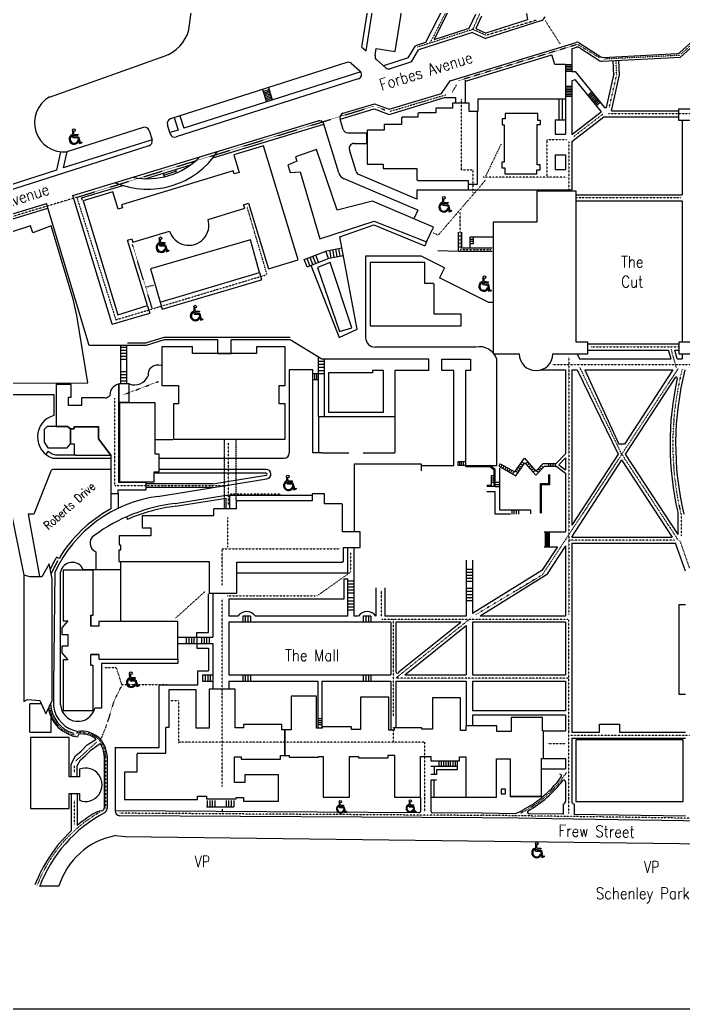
# Model space of a CAD drawing. Header units: inches. Extents: x 0 to 61145, y 0 to 38077.
# Drawn here: x 23072 to 37387, y 0 to 21344 of the extents above; entities that cross this region are included whole.
import ezdxf
from ezdxf.enums import TextEntityAlignment as Align

# ---------------------------------------------------------------- set-up
doc = ezdxf.new("R2010")
doc.units = ezdxf.units.IN
doc.header["$MEASUREMENT"] = 0
for name, pattern in [('DASHED', [0.75, 0.5, -0.25]), ('DASHED2', [0.375, 0.25, -0.125]), ('DOT', [0.25, 0, -0.25])]:
    doc.linetypes.add(name, pattern=pattern)
for name, color, linetype in [('ACADEMIC_BLDGS', 1, 'Continuous'), ('FENCE', 14, 'DASHED'), ('HANDICAP', 6, 'Continuous'), ('HANDICAPROUTE', 2, 'DOT'), ('STREET_NAMES', 255, 'DASHED2'), ('WALKWAYS', 8, 'Continuous')]:
    doc.layers.add(name, color=color, linetype=linetype)
doc.styles.add('S1', font='simplex', dxfattribs={"width": 0.85})
doc.styles.add('S2', font='simplex', dxfattribs={"width": 0.8})

# ---------------------------------------------------------------- blocks, each defined once
blk = doc.blocks.new('HCP-SYM')
for p, q in [((0.357, 0.432), (0.32, 0.863)), ((0.404, 0.643), (0.388, 0.827)), ((0.404, 0.643), (0.674, 0.643)), ((0.674, 0.643), (0.674, 0.578)), ((0.314, 0.554), (0.308, 0.623)), ((0.357, 0.432), (0.671, 0.432)), ((0.41, 0.578), (0.674, 0.578)), ((0.417, 0.497), (0.41, 0.578)), ((0.417, 0.497), (0.72, 0.497)), ((0.671, 0.432), (0.781, 0.055)), ((0.687, 0.263), (0.716, 0.163)), ((0.72, 0.497), (0.825, 0.136)), ((0.781, 0.055), (0.943, 0.106)), ((0.825, 0.136), (0.924, 0.167)), ((0.924, 0.167), (0.943, 0.106))]:
    blk.add_line(p, q)
blk.add_circle((0.39, 0.914), 0.0865)
for radius, start, end in [(0.324, 112.9368, 330.19647), (0.259, 117.64124, 346.43724)]:
    blk.add_arc((0.434, 0.324), radius, start, end)

msp = doc.modelspace()

# ---------------------------------------------------------------- linework, layer by layer
msp.add_lwpolyline([(61145, 0), (0, 0), (0, 38077), (61145, 38077)], close=True)
at = {"layer": 'ACADEMIC_BLDGS'}
for p, q in [((24603, 8497), (24603, 8260)), ((24780, 8260), (24603, 8260)), ((24780, 7654), (24603, 7654)), ((24603, 7416), (24603, 7653)), ((33653, 5174), (33653, 4588)), ((34327, 4588), (33654, 4588))]:
    msp.add_line(p, q, dxfattribs=at)
for points in [[(32945, 19366), (32770, 19366), (32770, 19544), (32409, 19544), (32409, 19439), (32060, 19439), (32060, 19427), (32048, 19427), (32048, 19337), (31674, 19337), (31674, 19325), (31662, 19325), (31662, 19241), (31321, 19241), (31321, 19229), (31309, 19229), (31309, 19085), (30936, 19085), (30936, 18961), (30565, 18961), (30565, 18232), (30910, 18232), (30910, 18134), (31640, 18134), (31640, 17891), (31652, 17891), (31652, 17879), (32745, 17879), (32745, 17796), (32945, 17796)], [(34238, 19087), (34309, 19087), (34309, 19170), (34249, 19170), (34249, 19319), (33546, 19319), (33546, 19205), (33478, 19205), (33478, 19076), (33521, 19076), (33521, 18274), (33472, 18274), (33472, 18152), (33536, 18152), (33536, 18020), (34226, 18020), (34226, 18105), (34300, 18105), (34300, 18215), (34238, 18215)], [(24226, 15316), (23752, 16898), (23354, 16746), (23305, 16898), (22068, 16499), (22418, 14619), (22534, 13506), (24544, 13511), (24305, 14967)], [(29771, 16111), (29497, 15997), (29971, 14619), (30236, 14702)], [(32001, 15652), (31810, 15652), (31810, 16106), (30636, 16106), (30636, 14742), (32593, 14742), (32593, 14996), (32013, 14996), (32013, 15640), (32001, 15640)], [(28795, 13056), (28672, 13056), (28672, 13457), (28797, 13457), (28797, 14292), (28181, 14292), (28181, 14142), (26800, 14142), (26800, 14286), (26138, 14286), (26138, 13457), (26495, 13457), (26495, 13056), (26389, 13056), (26389, 12297), (28795, 12297)], [(30923, 13782), (30681, 13782), (30681, 13728), (29734, 13728), (29734, 12878), (30923, 12878)], [(25221, 13080), (25221, 11376), (25972, 11376), (25972, 11592), (26082, 11592), (26082, 11974), (25990, 11974), (25990, 13080)], [(24166, 12521), (24102, 12571), (23857, 12571), (23661, 12571), (23598, 12508), (23598, 12232), (23681, 12108), (24096, 12108), (24166, 12198)], [(24771, 12307), (24771, 12559), (24248, 12559), (24248, 12521), (24166, 12521), (24166, 12198), (24248, 12198), (24248, 11966), (24260, 11966), (24260, 11954), (25034, 11954)], [(30416, 10301), (30035, 10301), (30035, 10892), (30023, 10892), (30023, 10904), (29650, 10904), (29650, 11116), (29382, 11116), (29382, 10965), (27756, 10965), (27756, 10953), (27744, 10953), (27744, 10796), (27261, 10796), (27261, 10784), (27249, 10784), (27249, 10645), (25714, 10645), (25714, 10388), (25902, 10388), (25902, 10210), (25219, 10210), (25219, 10017), (25248, 10017), (25248, 9900), (25210, 9900), (25210, 9658), (27162, 9658), (27162, 8975), (27753, 8975), (27753, 9646), (30043, 9646), (30043, 9658), (30055, 9658), (30055, 9959), (30416, 9959)], [(23772, 9284), (23706, 9605), (23546, 9330), (23293, 9325), (23160, 9361), (23160, 6636), (23240, 6680), (23502, 6662), (23631, 6374), (23772, 6658)], [(28792, 6029), (28727, 6029), (28727, 6139), (27902, 6139), (27902, 6070), (27721, 6070), (27721, 6902), (27157, 6902), (27157, 6061), (26881, 6061), (26881, 6890), (26289, 6890), (26289, 6079), (26227, 6079), (26227, 6067), (26215, 6067), (26215, 5517), (25607, 5517), (25607, 5505), (25595, 5505), (25595, 5116), (25335, 5116), (25335, 4527), (26907, 4527), (26907, 4594), (27103, 4594), (27103, 4536), (27741, 4536), (27741, 4564), (27896, 4564), (27896, 4485), (28655, 4485), (28655, 5058), (27926, 5058), (27926, 4894), (27702, 4894), (27702, 5447), (27852, 5447), (27852, 5392), (28697, 5392), (28697, 5470), (28792, 5470)], [(37387, 5808), (35070, 5808), (35070, 4482), (37387, 4482)]]:
    msp.add_lwpolyline(points, close=True, dxfattribs=at)
for points in [[(38226, 19419), (37285, 19419), (37285, 19181), (37544, 19181)], [(37544, 14393), (37291, 14393), (37291, 14140), (38226, 14140)]]:
    msp.add_lwpolyline(points, dxfattribs=at)
for points in [[(27902, 17355), (28006, 17387), (28437, 15972), (29078, 16167), (28330, 18624), (27689, 18429), (27804, 18053), (27699, 18022), (27679, 18089), (25267, 17355), (25287, 17288), (25194, 17259), (25079, 17635), (24438, 17440), (25186, 14982), (25827, 15178), (25397, 16592), (25490, 16621), (25513, 16546), (26304, 16787, 1), (27134, 17039), (27925, 17280)], [(29472, 18547), (29020, 18387), (29052, 18296), (28855, 18210), (28907, 18049), (29120, 18066), (29549, 16617, 0.422921), (29549, 16616), (30721, 17001), (31847, 16556), (31999, 16873), (30680, 17431), (29919, 17236)], [(35076, 17650), (34226, 17650), (34226, 16979), (33286, 16979), (33286, 14140), (33847, 14140, 1), (34575, 14140), (35329, 14140), (35329, 14393), (35076, 14393)], [(28049, 16600), (25894, 15975), (26101, 15256), (28243, 15892, 0.408409), (28244, 15892)], [(25209, 13092), (25209, 13486, 0.305936), (25022, 13300, -0.560514), (24892, 13187), (24403, 13187), (24403, 13022), (24122, 13022), (24122, 13202), (24179, 13202), (24179, 13479), (23857, 13479), (23857, 12571), (24102, 12571), (24166, 12521), (24248, 12521), (24248, 12571), (24771, 12571), (24771, 12307), (25034, 11954), (25034, 11122), (25193, 11122), (25193, 11201), (25797, 11201), (25797, 11364), (25209, 11364)], [(25436, 13489), (25224, 13489, 0.016311), (25209, 13486), (25209, 13092), (25436, 13092)], [(26486, 8361), (24781, 8361), (24781, 8260), (24603, 8260), (24603, 8498), (24655, 8498), (24655, 9473), (24012, 9473), (24012, 8375), (24112, 8375), (23981, 8227), (23981, 8082), (24112, 8082), (24112, 7831), (23981, 7832), (23981, 7687), (24112, 7540), (24011, 7540), (24011, 6441), (24655, 6441), (24655, 7416), (24603, 7416), (24603, 7654), (24781, 7654), (24781, 7553, 0.414214), (24781, 7552), (26486, 7552)], [(34376, 6007), (34348, 6007), (34348, 6292), (33674, 6292), (33674, 5993), (33364, 5993), (33364, 6112), (32699, 6112), (32699, 6016), (32582, 6016), (32582, 6715), (31980, 6715), (31980, 6038), (31744, 6038), (31744, 6067), (31150, 6067), (31150, 6018), (31037, 6018), (31037, 6729), (30423, 6729), (30423, 6034), (30228, 6034), (30228, 6094), (29598, 6094), (29598, 6062), (29476, 6062), (29476, 6751), (28931, 6751), (28931, 6029), (28792, 6029), (28792, 5470), (28887, 5470), (28887, 5438), (29519, 5438), (29519, 5454), (29616, 5454), (29616, 4573), (30190, 4573), (30190, 5455), (30383, 5455), (30383, 5426), (31021, 5426), (31021, 5480), (31161, 5480), (31161, 4576), (31721, 4576), (31721, 5452), (31943, 5452), (31943, 5356), (32561, 5356), (32561, 5441), (32700, 5441), (32700, 5345), (32700, 4576), (33358, 4576), (33358, 5345), (33358, 5404), (33653, 5404), (33653, 5174), (33653, 4588, 0.414214), (33654, 4588), (34327, 4588, 0.414214), (34328, 4588), (34328, 5407), (34376, 5407)], [(24135, 5864), (23304, 5864), (23304, 4328), (24135, 4328), (24135, 4656), (24359, 4656), (24359, 4506, 1.458389), (24359, 5178), (24359, 5014), (24135, 5014)]]:
    msp.add_lwpolyline(points, format="xyb", close=True, dxfattribs=at)
for centre, start, end in [((24603, 8497), 90, 180), ((24603, 8260), 180, 270), ((24780, 8260), 270, 0), ((24603, 7653), 90, 180), ((24603, 7416), 180, 270), ((33654, 4588), 180, 270), ((34327, 4588), 270, 0)]:
    msp.add_arc(centre, 0.5, start, end, dxfattribs=at)
at = {"layer": 'FENCE'}
for p, q in [((30297, 10301), (30297, 11767)), ((30297, 11767), (31733, 11767)), ((31733, 11767), (31733, 11608))]:
    msp.add_line(p, q, dxfattribs=at)
at = {"layer": 'HANDICAPROUTE', "linetype": 'DOT'}
for p, q in [((32321, 21616), (31913, 20827)), ((32850, 21136), (32999, 21481)), ((33133, 21008), (32850, 21136)), ((34219, 21335), (33133, 21008)), ((35111, 20813), (32538, 20028)), ((35595, 20514), (35111, 20813)), ((37324, 20578), (35664, 20496)), ((34919, 18719), (34919, 17673)), ((24301, 17515), (25145, 14873)), ((28408, 15848), (27980, 17303)), ((25932, 15113), (25504, 16497)), ((25145, 14873), (28408, 15848)), ((25788, 15578), (25967, 15622)), ((48071, 13900), (34561, 13900)), ((34919, 14074), (34919, 8509)), ((37279, 13822), (34346, 9368)), ((36061, 11972), (35153, 13850)), ((27575, 10859), (27575, 12221)), ((36061, 11972), (37282, 10112)), ((27530, 11288), (25125, 11288)), ((28708, 11113), (27605, 11113)), ((27560, 9966), (27560, 10604)), ((37206, 10117), (34927, 10117)), ((37313, 10112), (37522, 9511)), ((27441, 9147), (27441, 9930)), ((27441, 9930), (29991, 9930)), ((34346, 9368), (32909, 8508)), ((30867, 9034), (30867, 8468)), ((27441, 4795), (27441, 8855)), ((30885, 8411), (34897, 8411)), ((31133, 6306), (31133, 8418)), ((31184, 7142), (32779, 8417)), ((34917, 4222), (34917, 8410)), ((25159, 7362), (24876, 7362)), ((25278, 6998), (25159, 7362)), ((34912, 7142), (31184, 7142)), ((25099, 6634), (25293, 7016)), ((26248, 6998), (25278, 6998)), ((25099, 6634), (24965, 6197)), ((26501, 6652), (26322, 6652)), ((26501, 5742), (26501, 6652)), ((24950, 6142), (24816, 5814)), ((31139, 5778), (31139, 6088)), ((37522, 5906), (34962, 5906)), ((24727, 5759), (24264, 5341)), ((31810, 5760), (26489, 5760)), ((31810, 4264), (31810, 5760)), ((24243, 5265), (24243, 5101)), ((24247, 4511), (24247, 3983))]:
    msp.add_line(p, q, dxfattribs=at)
at = {"layer": 'HANDICAPROUTE'}
for p, q in [((32850, 21136), (31657, 20756)), ((34409, 21326), (34731, 20822)), ((37344, 20610), (37696, 20924)), ((35953, 20156), (35937, 20465)), ((35790, 19442), (35955, 20173)), ((32411, 19789), (32498, 19940)), ((31056, 19367), (32268, 19728)), ((32595, 19637), (32595, 18110)), ((24301, 17515), (30698, 19478)), ((30785, 19463), (30946, 19402)), ((35018, 18823), (35650, 19308)), ((35774, 19324), (41269, 19324)), ((33456, 18660), (33126, 17977)), ((34874, 18755), (34443, 18755)), ((34443, 18747), (34443, 17948)), ((32595, 18110), (32847, 18110)), ((32847, 18110), (32847, 17602)), ((34873, 17948), (33061, 17948)), ((33119, 17881), (32098, 16696)), ((24301, 17515), (18325, 15723)), ((35076, 17508), (37342, 17508)), ((32572, 16381), (32572, 17204)), ((32098, 16696), (31990, 16745)), ((33241, 16381), (32572, 16381)), ((35394, 14292), (37291, 14292)), ((37240, 13836), (37130, 14236)), ((25296, 13251), (26069, 13543)), ((25125, 11288), (25125, 13184)), ((37341, 10681), (37341, 10204)), ((30215, 9433), (30215, 9847)), ((29485, 8917), (30215, 9433)), ((26432, 8434), (27070, 9013)), ((27549, 8917), (29485, 8917)), ((34856, 5722), (34456, 5722)), ((24925, 5469), (24925, 4331)), ((27437, 4322), (27437, 4239)), ((33048, 4179), (25232, 4228)), ((42027, 4057), (33048, 4183))]:
    msp.add_line(p, q, dxfattribs=at)
for centre, radius, start, end in [((43717, 12188), 6554, 165.7138, 193.4267), ((24426, 6616), 720, 187.1547, 257.5489), ((24408, 5450), 518, 1.9893, 103.4921), ((32808, 6444), 2456, 295.8233, 326.9834), ((26347, 1552), 3110, 119.6231, 159.0502)]:
    msp.add_arc(centre, radius, start, end, dxfattribs=at)
at = {"layer": 'WALKWAYS'}
for p, q in [((30453, 20755), (31434, 26989)), ((31171, 20660), (32121, 26672)), ((30545, 20675), (30737, 21892)), ((32209, 21597), (31826, 20855)), ((32332, 21549), (32004, 20912)), ((32908, 21458), (32765, 21154)), ((33036, 21420), (32911, 21154)), ((34006, 21482), (34030, 21341)), ((32765, 21154), (32004, 20912)), ((32911, 21154), (33127, 21053)), ((34334, 21329), (33120, 20942)), ((34030, 21341), (33127, 21053)), ((32844, 21071), (31677, 20699)), ((32844, 21071), (33120, 20942)), ((37317, 20640), (37669, 20954)), ((30453, 20755), (30545, 20675)), ((30738, 20571), (30762, 20724)), ((30762, 20724), (31171, 20660)), ((31455, 20520), (31608, 20785)), ((31826, 20855), (31608, 20785)), ((32359, 20030), (35074, 20857)), ((34981, 20721), (35084, 20752)), ((34981, 20721), (34981, 20231)), ((35142, 20847), (35610, 20546)), ((35153, 20742), (35587, 20462)), ((37329, 20540), (37546, 20733)), ((31455, 20520), (30920, 20349)), ((31525, 20434), (31677, 20699)), ((32686, 20022), (34554, 20591)), ((34618, 20379), (34554, 20591)), ((35637, 20449), (37329, 20540)), ((35659, 20533), (37266, 20619)), ((30130, 20423), (26324, 19209)), ((30229, 20402), (30411, 20244)), ((30773, 20477), (30968, 20308)), ((31525, 20434), (31067, 20288)), ((34849, 20379), (34618, 20379)), ((34849, 20379), (34849, 18874)), ((34981, 20375), (34849, 20375)), ((34981, 20339), (34849, 20339)), ((34981, 20303), (34849, 20303)), ((35893, 20153), (35877, 20462)), ((36013, 20160), (35997, 20468)), ((30375, 20067), (26450, 18816)), ((30429, 20223), (26613, 19006)), ((34981, 20267), (34849, 20267)), ((34981, 20231), (34849, 20231)), ((34981, 20231), (35059, 20231)), ((35059, 20231), (35687, 19455)), ((35732, 19455), (35896, 20186)), ((35838, 19381), (36013, 20160)), ((28436, 19883), (28521, 19615)), ((32172, 19757), (32359, 20030)), ((32686, 19556), (32686, 20040)), ((34981, 19904), (34849, 19904)), ((34981, 19868), (34849, 19868)), ((34981, 20025), (35047, 20055)), ((34981, 20025), (34981, 18870)), ((35047, 20055), (35614, 19355)), ((28310, 19842), (28395, 19575)), ((28451, 19835), (28325, 19795)), ((28461, 19804), (28335, 19764)), ((28471, 19772), (28345, 19732)), ((28481, 19741), (28355, 19701)), ((28491, 19709), (28365, 19669)), ((28501, 19678), (28375, 19638)), ((28511, 19646), (28385, 19606)), ((31039, 19304), (32237, 19669)), ((31042, 19413), (32172, 19757)), ((32237, 19669), (32481, 19669)), ((32481, 19556), (32481, 19669)), ((34981, 19832), (34849, 19832)), ((34981, 19796), (34849, 19796)), ((34981, 19760), (34849, 19760)), ((34981, 19724), (34849, 19724)), ((34981, 19688), (34849, 19688)), ((35324, 19713), (35417, 19789)), ((35346, 19685), (35440, 19761)), ((35369, 19657), (35462, 19733)), ((35392, 19629), (35485, 19705)), ((35414, 19601), (35508, 19677)), ((35437, 19573), (35530, 19649)), ((29984, 19199), (30721, 19423)), ((30053, 19328), (30724, 19532)), ((30721, 19423), (31039, 19304)), ((30724, 19532), (31042, 19413)), ((34849, 19629), (32957, 19629)), ((32957, 19629), (32957, 19366)), ((34700, 19629), (34700, 19183)), ((34774, 19629), (34774, 19183)), ((35460, 19546), (35553, 19621)), ((35482, 19518), (35576, 19593)), ((35505, 19490), (35598, 19565)), ((35687, 19455), (35732, 19455)), ((26401, 19234), (26487, 18966)), ((26527, 19274), (26613, 19006)), ((34981, 18870), (35614, 19355)), ((34981, 18719), (35672, 19249)), ((35672, 19249), (37285, 19249)), ((35838, 19381), (37285, 19381)), ((25733, 19021), (24089, 18497)), ((24219, 17551), (29507, 19162)), ((26320, 18883), (26257, 19080)), ((27241, 18364), (29636, 19093)), ((29956, 18042), (29636, 19093)), ((30051, 18979), (29984, 19199)), ((34623, 19183), (34849, 19183)), ((34623, 19183), (34623, 18874)), ((37368, 19181), (37368, 17567)), ((25863, 18954), (25926, 18757)), ((26487, 18966), (26311, 18910)), ((30151, 18905), (30553, 18905)), ((30553, 18905), (30553, 18675)), ((34623, 18874), (34849, 18874)), ((25859, 18627), (20050, 16775)), ((25926, 18757), (24010, 18147)), ((30284, 18675), (30553, 18675)), ((34981, 18719), (34981, 17673)), ((23954, 18498), (23864, 18100)), ((24089, 18497), (24010, 18147)), ((30328, 18069), (30184, 18540)), ((34623, 18428), (34849, 18428)), ((34623, 18428), (34623, 18112)), ((34849, 18428), (34849, 18112)), ((25772, 17916), (26761, 18218)), ((23864, 18100), (20066, 16889)), ((26175, 18030), (26179, 17949)), ((26177, 17989), (26441, 18079)), ((26439, 18119), (26443, 18038)), ((31640, 17473), (30387, 18004)), ((34623, 18112), (34849, 18112)), ((24407, 17501), (25293, 17770)), ((31663, 17239), (30073, 17912)), ((32745, 17784), (32745, 17673)), ((25064, 14776), (24219, 17551)), ((31640, 17673), (31640, 17473)), ((31640, 17673), (34746, 17673)), ((34746, 17673), (34849, 17673)), ((34849, 17673), (34981, 17673)), ((35076, 17567), (37368, 17567)), ((19978, 16260), (23651, 17378)), ((24567, 14319), (23651, 17378)), ((24423, 17448), (24407, 17501)), ((35076, 17435), (37368, 17435)), ((37368, 17435), (37368, 14393)), ((19962, 16147), (23681, 17280)), ((31663, 17239), (31582, 17062)), ((29975, 16660), (30713, 16920)), ((30713, 16920), (31811, 16468)), ((30353, 14667), (29975, 16660)), ((32541, 16344), (32541, 16765)), ((32613, 16416), (32613, 16765)), ((32785, 16654), (32785, 16416)), ((32857, 16654), (32785, 16654)), ((33272, 16654), (32857, 16654)), ((32857, 16654), (32857, 16510)), ((31847, 16556), (31811, 16468)), ((32857, 16606), (32785, 16606)), ((32857, 16558), (32785, 16558)), ((32857, 16510), (32785, 16510)), ((29212, 16170), (29700, 16363)), ((29457, 16089), (29396, 16243)), ((29519, 16114), (29458, 16267)), ((29734, 16198), (29673, 16352)), ((29700, 16363), (30020, 16424)), ((29746, 16203), (30051, 16261)), ((29791, 16212), (29760, 16374)), ((29856, 16224), (29825, 16386)), ((29921, 16236), (29890, 16399)), ((29986, 16249), (29955, 16411)), ((30535, 16248), (30535, 14489)), ((31730, 16248), (30535, 16248)), ((32233, 15995), (31730, 16248)), ((32541, 16344), (32090, 16363)), ((33266, 16344), (32541, 16344)), ((33266, 16416), (32613, 16416)), ((29272, 16017), (29212, 16170)), ((29272, 16017), (29746, 16203)), ((29334, 16041), (29273, 16195)), ((29395, 16065), (29335, 16219)), ((29353, 16048), (29962, 14488)), ((28244, 15892), (28291, 15733)), ((32233, 15995), (32126, 15780)), ((26148, 15098), (28291, 15733)), ((33178, 15251), (32126, 15780)), ((25831, 15166), (25875, 15017)), ((26101, 15256), (26148, 15098)), ((33178, 15251), (33272, 15251)), ((25064, 14776), (25875, 15017)), ((29962, 14488), (30353, 14667)), ((25796, 14319), (24567, 14319)), ((25252, 13489), (25252, 14319)), ((25384, 13489), (25384, 14319)), ((25796, 14367), (25397, 14367)), ((26181, 14487), (25782, 14365)), ((26189, 14439), (25796, 14319)), ((28906, 14487), (26181, 14487)), ((27347, 14439), (26189, 14439)), ((27347, 14142), (27347, 14439)), ((28906, 14439), (27635, 14439)), ((27635, 14142), (27635, 14439)), ((29593, 14024), (28906, 14439)), ((35329, 14352), (37291, 14351)), ((25384, 14278), (25252, 14278)), ((25384, 14212), (25252, 14212)), ((25384, 14146), (25252, 14146)), ((27347, 14142), (27635, 14142)), ((32909, 14283), (30741, 14283)), ((35101, 14140), (35152, 14031)), ((35329, 14220), (37072, 14220)), ((37124, 14031), (37072, 14220)), ((37260, 14031), (37208, 14220)), ((37208, 14220), (37291, 14220)), ((37368, 14140), (37368, 14031)), ((25384, 14080), (25252, 14080)), ((25384, 14014), (25252, 14014)), ((29517, 13716), (29517, 14070)), ((29517, 13980), (29650, 13980)), ((29517, 13914), (29650, 13914)), ((30709, 14024), (29593, 14024)), ((29650, 12787), (29650, 14024)), ((31900, 14024), (30709, 14024)), ((31900, 13779), (31900, 14024)), ((32180, 14024), (32797, 14024)), ((32180, 13779), (32180, 14024)), ((32797, 14024), (32797, 13779)), ((33364, 11729), (33364, 14024)), ((35152, 14031), (37124, 14031)), ((37260, 14031), (37368, 14031)), ((37260, 14031), (37368, 14031)), ((25384, 13749), (25252, 13749)), ((25384, 13683), (25252, 13683)), ((28884, 13792), (28884, 11992)), ((29392, 13792), (28884, 13792)), ((29392, 11999), (29392, 13792)), ((29392, 13716), (29517, 13716)), ((29434, 13716), (29434, 13584)), ((29476, 13716), (29476, 13584)), ((29517, 13848), (29650, 13848)), ((29517, 13782), (29650, 13782)), ((29517, 13584), (29517, 13716)), ((29517, 13716), (29650, 13716)), ((31164, 13779), (31164, 11999)), ((31900, 13779), (31164, 13779)), ((32440, 13779), (32180, 13779)), ((32440, 11729), (32440, 13779)), ((32686, 13779), (32686, 11729)), ((32797, 13779), (32686, 13779)), ((34313, 13791), (34849, 13791)), ((34849, 13791), (34849, 11978)), ((34981, 13791), (34981, 10443)), ((34981, 13791), (35101, 13791)), ((35101, 13791), (35980, 11975)), ((35262, 13791), (35998, 12190)), ((35262, 13791), (37163, 13791)), ((37163, 13791), (36120, 12190)), ((25384, 13617), (25252, 13617)), ((25384, 13551), (25252, 13551)), ((29392, 13584), (29517, 13584)), ((29517, 12787), (29517, 13584)), ((37214, 13627), (36138, 11975)), ((22780, 13260), (23808, 13260)), ((23808, 13260), (23808, 12809)), ((29517, 12787), (31164, 12787)), ((29517, 12787), (29517, 11999)), ((26377, 12285), (25990, 12285)), ((36120, 12190), (35998, 12190)), ((23684, 12037), (23632, 11972)), ((24248, 11954), (23867, 11954)), ((29589, 11999), (29392, 11999)), ((29589, 11999), (30170, 11999)), ((30480, 11999), (31164, 11999)), ((34645, 11775), (34849, 11978)), ((35980, 11975), (34981, 10443)), ((36138, 11975), (37269, 10240)), ((23787, 11889), (25034, 11889)), ((26094, 11889), (28780, 11889)), ((32534, 11729), (32534, 11818)), ((32534, 11818), (32686, 11818)), ((32566, 11729), (32566, 11818)), ((32605, 11729), (32605, 11818)), ((32644, 11729), (32644, 11818)), ((33441, 11767), (33411, 11715)), ((33441, 11767), (33756, 11589)), ((33482, 11744), (33453, 11691)), ((33756, 11589), (33962, 11884)), ((33774, 11509), (33968, 11788)), ((33928, 11730), (33878, 11764)), ((33955, 11769), (33906, 11803)), ((33962, 11884), (34210, 11610)), ((33968, 11788), (34210, 11522)), ((33987, 11767), (34031, 11807)), ((34019, 11731), (34063, 11771)), ((34210, 11610), (34365, 11775)), ((34365, 11775), (34645, 11775)), ((34486, 11715), (34486, 11775)), ((34534, 11715), (34534, 11775)), ((34582, 11715), (34582, 11775)), ((34630, 11715), (34630, 11775)), ((34703, 11747), (34849, 11893)), ((34703, 11747), (34849, 11639)), ((34849, 11893), (34849, 11639)), ((36059, 11854), (34981, 10200)), ((36059, 11854), (37147, 10185)), ((23742, 11607), (23375, 10678)), ((25034, 11645), (23798, 11645)), ((28388, 11563), (25972, 11563)), ((28388, 11645), (26094, 11645)), ((31733, 11729), (32440, 11729)), ((32686, 11729), (32534, 11729)), ((32686, 11729), (33364, 11729)), ((32686, 11705), (33210, 11705)), ((33309, 11632), (33210, 11705)), ((33333, 11644), (33216, 11730)), ((33309, 11273), (33309, 11632)), ((33333, 11273), (33333, 11644)), ((33411, 11715), (33774, 11509)), ((33432, 10768), (33432, 11675)), ((33524, 11720), (33495, 11668)), ((33566, 11696), (33536, 11644)), ((33608, 11673), (33578, 11620)), ((33650, 11649), (33620, 11597)), ((33691, 11625), (33662, 11573)), ((33733, 11602), (33704, 11549)), ((33818, 11572), (33769, 11606)), ((33845, 11612), (33796, 11646)), ((33873, 11651), (33823, 11685)), ((33900, 11690), (33851, 11725)), ((34051, 11696), (34096, 11736)), ((34084, 11660), (34128, 11700)), ((34116, 11625), (34160, 11665)), ((34148, 11589), (34193, 11629)), ((34210, 11522), (34391, 11715)), ((34223, 11624), (34267, 11583)), ((34256, 11659), (34300, 11618)), ((34289, 11694), (34333, 11653)), ((34322, 11729), (34366, 11688)), ((34391, 11715), (34645, 11715)), ((34488, 11340), (34488, 11534)), ((34512, 11316), (34512, 11534)), ((34645, 11715), (34849, 11564)), ((34849, 11564), (34849, 10301)), ((27236, 11336), (25797, 11336)), ((26046, 11061), (28405, 11440)), ((27236, 11336), (28392, 11522)), ((33247, 11273), (33247, 11514)), ((33247, 11514), (33309, 11514)), ((33247, 11466), (33309, 11466)), ((33247, 11418), (33309, 11418)), ((33247, 11370), (33309, 11370)), ((33333, 11369), (33432, 11369)), ((33333, 11321), (33432, 11321)), ((34307, 11340), (34488, 11340)), ((34307, 10699), (34307, 11340)), ((34331, 10699), (34331, 11316)), ((34331, 11316), (34512, 11316)), ((25034, 11122), (25034, 10791)), ((25193, 11122), (25193, 10805)), ((27242, 11253), (25797, 11253)), ((33247, 11297), (33152, 11297)), ((33333, 11273), (33152, 11273)), ((33333, 11162), (33152, 11162)), ((33333, 11273), (33432, 11273)), ((33333, 10678), (33333, 11162)), ((22842, 10924), (23160, 9361)), ((26425, 10909), (27524, 11086)), ((26435, 10850), (27524, 11025)), ((27524, 11086), (29382, 11086)), ((27524, 10796), (27524, 11025)), ((27606, 10796), (27606, 11099)), ((23375, 10678), (23252, 10678)), ((23252, 10678), (23499, 9333)), ((33657, 10678), (33333, 10678)), ((34101, 10768), (33432, 10768)), ((33694, 10682), (33694, 10768)), ((33742, 10682), (33742, 10768)), ((33790, 10682), (33790, 10768)), ((33838, 10682), (33838, 10768)), ((34101, 10690), (34101, 10768)), ((37269, 10719), (37269, 10240)), ((25373, 10621), (25398, 10566)), ((34388, 10301), (34849, 10301)), ((34408, 10301), (34408, 9976)), ((34437, 10301), (34437, 9976)), ((34465, 10301), (34465, 9976)), ((34497, 10301), (34497, 9976)), ((34981, 10200), (34981, 10185)), ((34981, 10185), (37147, 10185)), ((34981, 10052), (34981, 5980)), ((34981, 10052), (37222, 10052)), ((37436, 9448), (37222, 10052)), ((24715, 9868), (24715, 9486)), ((30152, 9417), (30152, 9959)), ((30284, 8482), (30284, 9959)), ((34676, 9976), (34340, 9466)), ((34388, 9976), (34676, 9976)), ((34849, 9998), (34434, 9369)), ((34849, 9998), (34849, 8482)), ((23919, 9724), (23868, 9755)), ((25248, 9658), (25248, 8361)), ((32707, 9686), (32707, 8482)), ((32840, 9686), (32840, 8535)), ((23829, 9427), (23801, 6989)), ((23952, 6566), (23952, 9427)), ((24440, 9486), (24715, 9486)), ((24715, 9486), (25248, 9486)), ((27753, 9417), (30152, 9417)), ((32840, 9488), (32707, 9488)), ((32840, 9422), (32707, 9422)), ((34340, 9466), (32840, 8535)), ((30074, 9285), (30152, 9285)), ((30074, 8852), (30074, 9285)), ((30152, 8482), (30152, 9285)), ((30284, 9236), (30152, 9236)), ((32840, 9356), (32707, 9356)), ((32840, 9290), (32707, 9290)), ((32840, 9224), (32707, 9224)), ((34434, 9369), (33006, 8482)), ((30284, 9170), (30152, 9170)), ((30284, 9104), (30152, 9104)), ((30284, 9038), (30152, 9038)), ((30284, 8972), (30152, 8972)), ((30753, 9088), (30753, 8482)), ((30948, 9088), (30948, 8482)), ((32840, 9075), (32707, 9075)), ((32840, 9008), (32707, 9008)), ((27144, 8126), (27144, 8963)), ((27237, 8963), (27237, 8023)), ((27583, 8852), (30074, 8852)), ((27583, 8852), (27583, 8482)), ((30284, 8872), (30152, 8872)), ((30284, 8806), (30152, 8806)), ((32840, 8942), (32707, 8942)), ((32840, 8876), (32707, 8876)), ((32840, 8810), (32707, 8810)), ((30284, 8740), (30152, 8740)), ((30284, 8674), (30152, 8674)), ((30284, 8608), (30152, 8608)), ((37290, 8722), (37290, 6793)), ((37436, 8722), (37290, 8722)), ((27776, 8482), (27583, 8482)), ((27583, 8350), (27583, 7211)), ((31080, 8350), (27583, 8350)), ((27884, 8482), (27884, 8350)), ((28049, 8482), (27884, 8482)), ((27939, 8482), (27939, 8350)), ((27994, 8482), (27994, 8350)), ((28049, 8482), (28049, 8350)), ((30152, 8482), (28155, 8482)), ((30377, 8482), (30284, 8482)), ((30650, 8482), (30485, 8482)), ((30485, 8482), (30485, 8350)), ((30540, 8482), (30540, 8350)), ((30595, 8482), (30595, 8350)), ((30650, 8482), (30650, 8350)), ((32707, 8482), (30948, 8482)), ((31080, 8350), (31080, 7211)), ((32586, 8350), (31189, 8350)), ((31189, 8350), (31189, 7283)), ((31261, 7283), (32586, 8350)), ((32840, 8350), (32840, 7211)), ((34849, 8350), (32840, 8350)), ((34849, 8482), (33006, 8482)), ((34849, 8350), (34849, 7211)), ((26893, 8126), (27144, 8126)), ((26893, 8023), (26893, 8126)), ((31382, 7211), (32707, 8278)), ((32707, 8278), (32707, 7211)), ((26486, 8023), (27237, 8023)), ((26666, 8023), (26666, 7891)), ((26721, 8023), (26721, 7891)), ((26776, 8023), (26776, 7891)), ((26831, 8023), (26831, 7891)), ((26893, 8023), (26893, 7788)), ((26993, 8023), (26993, 7891)), ((27049, 8023), (27049, 7891)), ((27104, 8023), (27104, 7891)), ((27159, 8023), (27159, 7891)), ((26486, 7891), (27237, 7891)), ((26893, 7891), (26893, 7788)), ((26893, 7788), (27144, 7788)), ((27144, 7788), (27144, 7299)), ((27237, 7891), (27237, 6914)), ((26486, 7552), (26486, 7457)), ((24833, 7457), (24833, 6495)), ((26486, 7457), (24833, 7457)), ((26917, 7000), (26917, 7299)), ((26917, 7299), (27144, 7299)), ((27017, 7211), (27017, 7079)), ((27017, 7211), (27237, 7211)), ((27017, 7079), (27237, 7079)), ((27072, 7211), (27072, 7079)), ((27127, 7211), (27127, 7079)), ((27182, 7211), (27182, 7079)), ((27583, 7211), (31080, 7211)), ((27583, 7079), (27583, 6914)), ((27583, 7079), (29504, 7079)), ((27884, 7211), (27884, 7079)), ((27939, 7211), (27939, 7079)), ((27994, 7211), (27994, 7079)), ((28049, 7211), (28049, 7079)), ((29504, 7079), (29504, 6062)), ((29587, 7079), (31080, 7079)), ((29587, 7079), (29587, 6062)), ((30485, 7211), (30485, 7079)), ((30540, 7211), (30540, 7079)), ((30595, 7211), (30595, 7079)), ((30650, 7211), (30650, 7079)), ((31080, 7079), (31080, 6021)), ((31189, 7079), (32707, 7079)), ((31189, 7079), (31189, 6079)), ((31382, 7211), (32707, 7211)), ((32707, 7079), (32707, 6124)), ((32840, 7211), (34849, 7211)), ((32840, 7079), (34849, 7079)), ((32840, 7079), (32840, 6440)), ((34849, 7079), (34849, 6440)), ((23801, 6989), (23801, 6538)), ((26079, 5649), (26079, 7000)), ((26079, 7000), (26917, 7000)), ((37290, 6793), (37436, 6793)), ((23534, 6591), (23292, 6591)), ((23292, 5979), (23292, 6591)), ((24833, 6495), (24691, 6495)), ((34849, 6440), (32840, 6440)), ((23753, 5979), (23753, 6286)), ((29587, 6262), (29504, 6262)), ((29587, 6220), (29504, 6220)), ((32840, 6340), (32840, 6124)), ((34849, 6340), (32840, 6340)), ((34849, 6340), (34849, 6007)), ((23292, 5979), (23753, 5979)), ((29587, 6178), (29504, 6178)), ((29587, 6136), (29504, 6136)), ((34388, 6007), (34849, 6007)), ((34981, 5980), (35583, 5980)), ((35583, 5980), (35583, 6149)), ((35583, 6149), (36010, 6149)), ((36010, 6149), (36010, 5980)), ((36010, 5980), (37436, 5980)), ((24343, 5933), (24318, 5874)), ((24527, 5700), (24717, 5828)), ((34981, 5847), (34981, 4483)), ((34981, 5847), (37436, 5847)), ((24274, 5469), (24395, 5564)), ((24395, 5564), (24527, 5700)), ((24484, 5465), (24613, 5598)), ((24613, 5598), (24808, 5730)), ((25129, 5649), (25129, 4278)), ((25129, 5649), (26079, 5649)), ((24181, 5285), (24274, 5469)), ((24313, 5253), (24379, 5383)), ((24379, 5383), (24484, 5465)), ((24895, 5469), (24895, 4339)), ((24955, 5469), (24955, 4331)), ((32112, 5344), (32112, 5238)), ((32162, 5344), (32162, 5238)), ((32212, 5344), (32212, 5238)), ((32262, 5344), (32262, 5238)), ((32312, 5344), (32312, 5238)), ((32362, 5344), (32362, 5238)), ((32413, 5344), (32413, 5238)), ((32463, 5344), (32463, 5238)), ((32513, 5344), (32513, 5165)), ((34388, 5407), (34849, 5407)), ((34849, 5407), (34849, 5186)), ((24181, 5026), (24181, 5285)), ((24313, 5026), (24313, 5253)), ((32513, 5238), (31943, 5238)), ((32012, 5238), (32012, 5065)), ((32513, 5165), (32067, 5165)), ((32067, 5165), (32067, 5065)), ((34328, 5186), (34849, 5186)), ((32067, 5065), (31943, 5065)), ((32067, 4943), (31943, 4943)), ((31943, 4943), (31943, 4272)), ((32006, 4943), (32006, 4564)), ((33458, 4745), (33458, 4649)), ((33554, 4745), (33458, 4745)), ((33554, 4649), (33554, 4745)), ((34849, 4904), (34849, 4486)), ((24181, 4644), (24181, 3846)), ((24313, 4644), (24313, 3964)), ((27116, 4499), (27116, 4367)), ((27171, 4499), (27171, 4367)), ((27226, 4499), (27226, 4367)), ((27281, 4499), (27281, 4367)), ((27524, 4499), (27524, 4367)), ((27579, 4499), (27579, 4367)), ((27634, 4499), (27634, 4367)), ((27689, 4499), (27689, 4367)), ((31721, 4564), (31721, 4274)), ((32700, 4564), (31943, 4564)), ((33458, 4649), (33554, 4649)), ((31685, 4238), (25129, 4279)), ((27103, 4367), (27689, 4367)), ((34796, 4427), (34796, 4203)), ((35035, 4423), (35035, 4200)), ((33048, 4126), (25231, 4175)), ((33048, 4230), (31979, 4236)), ((33749, 4218), (33048, 4228)), ((33841, 4121), (33048, 4126)), ((34550, 4104), (33841, 4121)), ((34796, 4204), (34063, 4214)), ((42026, 3999), (34550, 4104)), ((37436, 4167), (35035, 4200)), ((25142, 3744), (25342, 3723)), ((25342, 3723), (41280, 3524)), ((23914, 2651), (23500, 2651))]:
    msp.add_line(p, q, dxfattribs=at)
at = {"layer": 'WALKWAYS', "linetype": 'DASHED2'}
for p, q in [((27487, 10796), (27487, 12285)), ((27744, 10965), (27744, 12285))]:
    msp.add_line(p, q, dxfattribs=at)
at = {"layer": 'WALKWAYS'}
msp.add_lwpolyline([(23712, 19678), (26188, 20559, 0.23991), (26723, 21124), (27288, 25442, -0.404845), (28001, 26009), (29101, 26116, 0.334154), (29756, 26716, -0.389641), (30558, 27318), (31434, 26989)], format="xyb", dxfattribs=at)
at = {"layer": 'WALKWAYS', "const_width": 6}
msp.add_lwpolyline([(36064, 12154, 1), (36058, 12154, 1)], format="xyb", close=True, dxfattribs=at)
at = {"layer": 'WALKWAYS'}
for centre, radius, start, end in [((34303, 21428), 103, 287.6823, 352.1871), ((35098, 20778), 82.7, 57.1559, 106.9368), ((35108, 20673), 82.7, 57.1559, 106.9368), ((30840, 20555), 103, 171.0623, 229.0342), ((35654, 20615), 82.7, 237.1559, 273.0918), ((37262, 20702), 82.7, 273.0918, 311.6923), ((30161, 20324), 103, 49.0342, 107.6823), ((31035, 20386), 103, 229.0342, 287.6823), ((35632, 20531), 82.7, 237.1559, 273.0918), ((30344, 20166), 103, 287.6823, 49.0342), ((24026, 19128), 634, 119.6783, 275.6863), ((30083, 19229), 103, 106.9368, 196.9368), ((25765, 18923), 103, 17.6823, 107.6823), ((26356, 19111), 103, 107.6823, 197.6823), ((29537, 19063), 103, 16.9368, 106.9368), ((26418, 18914), 103, 197.6823, 287.6823), ((30151, 19009), 104, 196.9368, 270), ((25828, 18726), 103, 287.6823, 17.6823), ((30284, 18571), 104, 90, 196.9368), ((25831, 19497), 1809, 247.2329, 326.6407), ((25831, 19497), 1582, 258.5505, 315.3231), ((30154, 18102), 207, 196.9368, 247.066), ((30428, 18100), 104, 196.9368, 247.066), ((30741, 14489), 207, 180, 270), ((32988, 13892), 399, 19.3166, 101.4603), ((26048, 13688), 210, 68.0493, 188.0005), ((43717, 12188), 6494, 165.7138, 193.4267), ((25548, 13785), 317, 249.2787, 336.5746), ((43717, 12188), 6614, 167.5998, 192.8339), ((37234, 13614), 24, 347.5998, 146.9106), ((23934, 12346), 480, 105.2227, 252.201), ((23934, 12346), 398, 231.0697, 260.3209), ((28780, 11992), 103, 270, 0), ((23798, 11585), 60, 90, 158.4613), ((28388, 11542), 103, 279.1339, 90), ((28388, 11542), 20.7, 279.1339, 90), ((26436, 8210), 2877, 97.7977, 154.9714), ((26861, 7255), 3680, 96.7997, 126.3825), ((26436, 8210), 2937, 118.4997, 148.9639), ((26861, 7255), 3620, 96.7997, 113.8398), ((24789, 10053), 199, 123.9823, 248.1405), ((26436, 8210), 2997, 148.9639, 154.513), ((26436, 8210), 2937, 150.1855, 156.1712), ((24205, 9383), 257, 23.8246, 169.9674), ((27966, 8338), 238, 37.1593, 142.8407), ((30567, 8338), 238, 37.1593, 142.8407), ((31225, 7286), 36.2, 185.2417, 354.7583), ((24426, 6616), 750, 189.9225, 261.7117), ((24426, 6616), 690, 182.5146, 254.0369), ((24426, 6616), 630, 187.1547, 261.7117), ((24327, 6585), 375, 182.8159, 346.2014), ((24408, 5450), 548, 1.9893, 97.6809), ((24408, 5450), 488, 50.7287, 97.6809), ((24408, 5450), 488, 1.9893, 34.9504), ((32808, 6444), 2420, 293.2615, 323.6525), ((32808, 6444), 2492, 299.7608, 322.4701), ((34728, 5031), 36, 323.6525, 90), ((34813, 4904), 36, 0, 142.4701), ((34789, 4486), 60, 276.4509, 0), ((35041, 4483), 60, 180, 263.5491), ((24878, 3867), 413, 95.1473, 122.3893), ((24835, 4339), 60, 275.1473, 0), ((24852, 4331), 103, 298.2728, 0), ((25232, 4278), 103, 180, 269.6426), ((31685, 4274), 36, 269.6426, 0), ((31979, 4272), 36, 180, 269.6426), ((34063, 4250), 36, 119.7608, 269.2013), ((26347, 1552), 3052, 118.2728, 159.0502), ((26347, 1552), 3155, 122.3893, 130.1274), ((33750, 4254), 36, 269.2013, 293.2615), ((26347, 1552), 3155, 133.3466, 159.0502), ((25427, 2188), 1582, 100.3767, 162.9743)]:
    msp.add_arc(centre, radius, start, end, dxfattribs=at)

# ---------------------------------------------------------------- block references
at = {"layer": 'HANDICAP'}
for p, xscale, yscale, zscale, rotation in [((24096, 18665), 333.818181818182, 333.818181818182, 333.8181818181818, 357.8670889854893), ((32070, 17208), 333.8181818181821, 333.818181818182, 333.8181818181818, 355.1573320533716), ((25974, 16328), 333.8181818181822, 333.818181818182, 333.8181818181818, 358.9654520414384), ((32925, 15510), 333.8181818181825, 333.818181818182, 333.8181818181818, 351.6214377659184), ((26709, 14860), 333.8181818181811, 333.818181818182, 333.8181818181818, 356.411619318806), ((25336, 6942), 333.8181818181814, 333.818181818182, 333.8181818181818, 359.9886958338485), ((29872, 4238), 267.0545454545454, 267.0545454545454, 267.0545454545455, 357.195428793349), ((31369, 4260), 267.054545454546, 267.0545454545454, 267.0545454545455, 353.9785569793501), ((34072, 3278), 333.8181818181827, 333.818181818182, 333.8181818181818, 354.9452150414367)]:
    msp.add_blockref('HCP-SYM', p, dxfattribs=dict(at, xscale=xscale, yscale=yscale, zscale=zscale, rotation=rotation))
at = {"layer": 'HANDICAP', "xscale": 333.818181818182, "yscale": 333.818181818182, "zscale": 333.8181818181818}
msp.add_blockref('HCP-SYM', (28725, 11187), dxfattribs=at)

# ---------------------------------------------------------------- texts
at = {"layer": 'STREET_NAMES', "style": 'S1', "width": 0.85}
for s, rotation, p in [('Forbes Avenue', 17.15, (30880, 19815)), ('Forbes Avenue', 17.6823, (21749, 16951)), ('Frew Street', 359.0953, (34695, 3725))]:
    msp.add_text(s, height=250.36, rotation=rotation, dxfattribs=at).set_placement(p)
at = {"layer": 'STREET_NAMES', "style": 'S2', "width": 0.8}
for p in [(27012, 3061), (36707, 2944)]:
    msp.add_text('VP', height=250.4, dxfattribs=at).set_placement(p, align=Align.CENTER)
at = {"layer": 'STREET_NAMES', "style": 'S1', "width": 0.85}
msp.add_text('Schenley Park', height=250.36, dxfattribs=at).set_placement((35502, 2374))
at = {"layer": 'STREET_NAMES', "insert": (23567, 10465), "char_height": 180, "width": 2508, "attachment_point": 1, "rotation": 41.6822, "style": 'S1'}
msp.add_mtext('Roberts Drive', dxfattribs=at)
at = {"layer": 'WALKWAYS', "style": 'S1', "width": 0.85}
for s, p in [('The', (36287, 15998)), ('Cut', (36287, 15569))]:
    msp.add_text(s, height=250.4, dxfattribs=at).set_placement(p, align=Align.CENTER)
msp.add_text('The Mall', height=250.4, dxfattribs=at).set_placement((28795, 7508))

doc.saveas('drawing.dxf')
